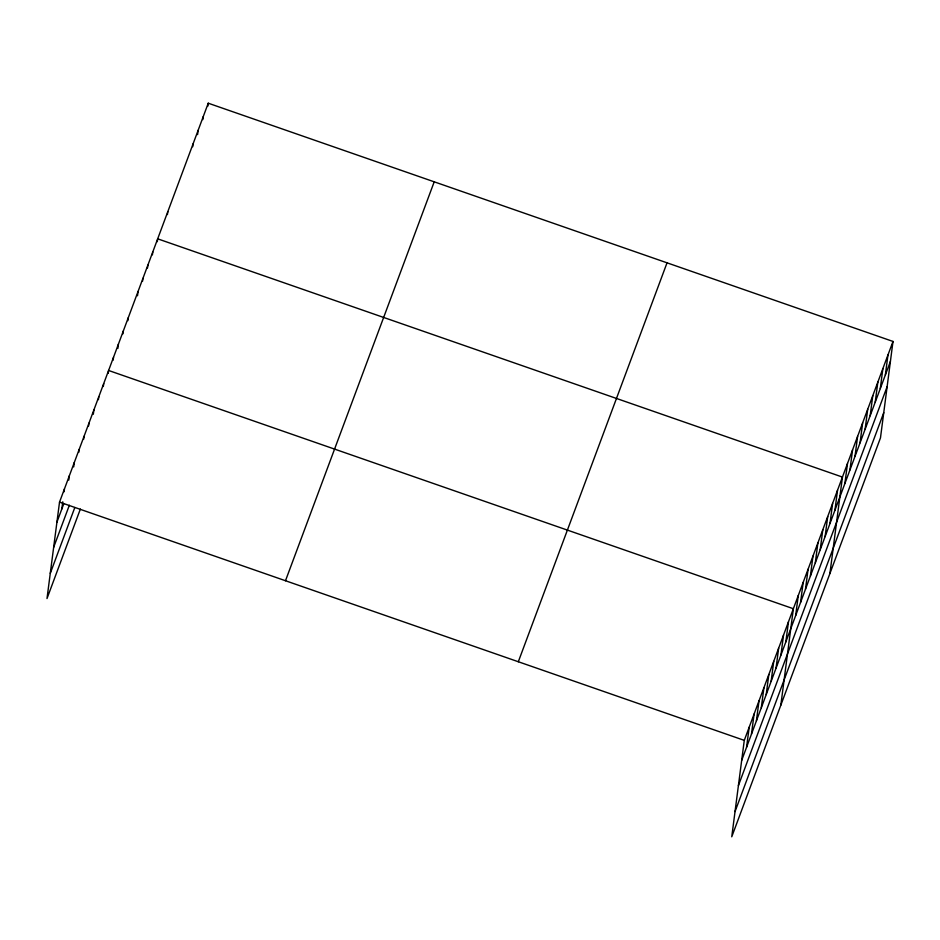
<?xml version="1.0" encoding="UTF-8"?>
<svg xmlns="http://www.w3.org/2000/svg" width="940" height="940" viewBox="0 0 940 940"><rect width="100%" height="100%" fill="white"/><g stroke="black" fill="none" stroke-linecap="round" stroke-linejoin="round"><path stroke-width="1.41" d="M893 341.443L744.28 740.368L731.755 836.8L880.475 437.887L893 341.443L208.245 103.2L59.526 502.113L47 598.557L80.37 509.045M61.84 508.963L62.769 501.819M64.061 491.808L64.437 488.953M68.785 480.082L69.337 475.793M73.696 466.91L74.248 462.621M78.784 452.316L79.16 449.461M83.695 439.156L84.06 436.301M88.607 425.985L88.971 423.129M93.319 414.258L93.883 409.969M98.418 399.664L98.782 396.798M103.329 386.493L103.694 383.637M108.229 373.333L108.605 370.478L793.36 608.721L780.834 705.164M113.141 360.173L113.517 357.306M117.864 348.435L118.416 344.146M122.952 333.841L123.328 330.986M127.864 320.669L128.239 317.814M137.499 295.771L138.051 291.482M142.586 281.178L142.962 278.322M147.498 268.017L147.862 265.162M152.397 254.846L152.774 251.991M157.309 241.686L157.685 238.831L842.44 477.074L829.914 573.518M167.426 214.555L167.79 211.7M192.712 146.746L193.076 143.891M197.576 134.608L198.129 130.319M202.817 119.615L203.193 116.76M207.881 106.056L208.245 103.2M746.583 747.206L749.192 727.196M751.495 734.034L754.091 714.036M756.406 720.874L759.003 700.876M761.306 707.714L763.914 687.704M766.218 694.543L768.814 674.544M771.129 681.383L773.726 661.372M776.041 668.223L778.637 648.212M780.94 655.051L783.537 635.052M785.852 641.891L788.448 621.88M795.663 615.559L798.26 595.549M800.575 602.399L803.171 582.389M805.486 589.227L808.083 569.229M810.386 576.067L812.982 556.057M815.297 562.907L817.894 542.897M820.209 549.736L822.806 529.737M825.109 536.576L827.717 516.565M830.02 523.404L832.617 503.405M834.932 510.244L837.528 490.234M844.895 483.513L847.492 463.514M849.948 469.953L852.545 449.943M855 456.394L857.609 436.383M860.065 442.822L862.661 422.824M865.117 429.263L867.714 409.253M870.182 415.703L872.778 395.693M875.234 402.132L877.831 382.134M880.286 388.572L882.883 368.562M885.351 375.013L887.948 355.003M56.929 522.123L63.803 503.687M53.651 547.35L69.36 505.227M50.278 573.341L74.812 507.518M285.49 580.744L434.21 181.82M518.316 661.748L667.036 262.824M741.684 760.366L890.403 361.442M738.405 785.593L887.125 386.669M735.033 811.584L883.753 412.66M59.526 502.113L744.28 740.368"/></g></svg>
